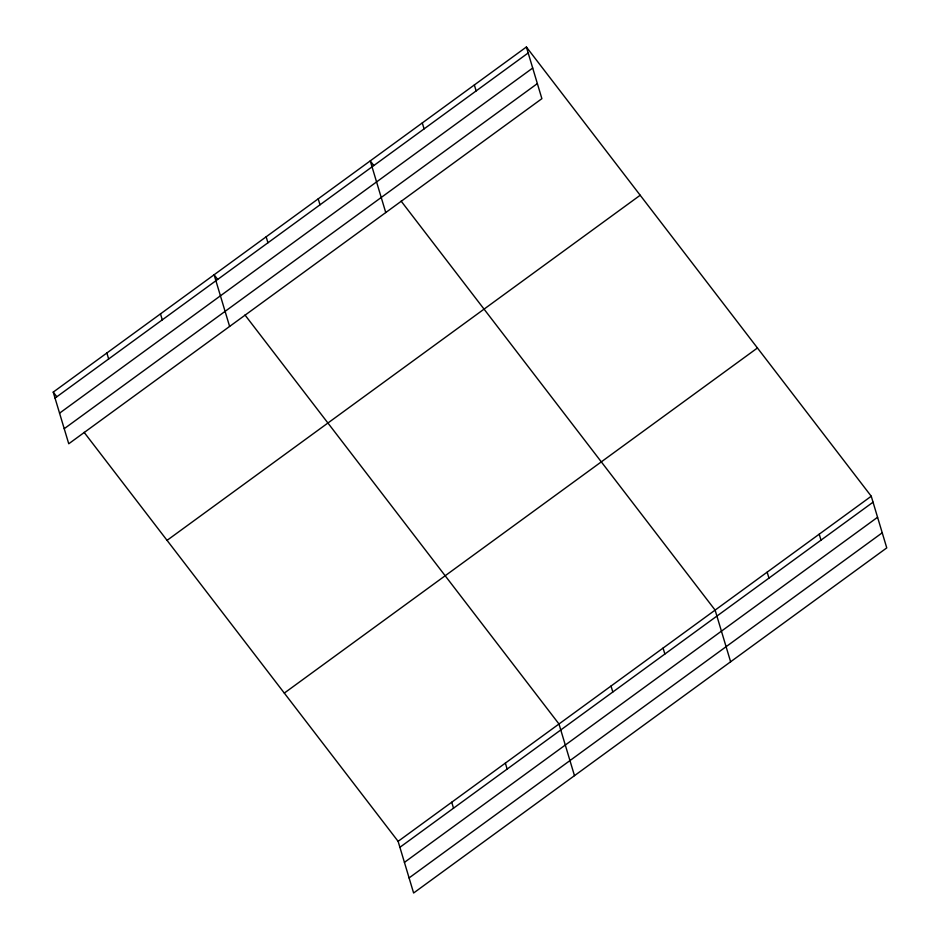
<?xml version="1.0" encoding="UTF-8"?>
<svg xmlns="http://www.w3.org/2000/svg" width="940" height="940" viewBox="0 0 940 940"><rect width="100%" height="100%" fill="white"/><g stroke="black" fill="none" stroke-linecap="round" stroke-linejoin="round"><path stroke-width="1.41" d="M526.388 47L541.887 98.665L68.749 443.774L53.239 392.109L526.388 47L871.251 496.226L886.761 547.891L413.612 893L398.113 841.335L84.118 432.329M55.037 398.078L528.174 52.969M59.561 413.165L532.698 68.044M64.225 428.699L537.363 83.59M167.05 540.359L640.199 195.238M284.303 693.086L757.452 347.976M398.113 841.335L871.251 496.226M399.899 847.304L873.048 502.183M404.423 862.38L877.572 517.27M409.088 877.925L882.225 532.804M373.779 165.487L370.254 160.893L385.753 212.558M401.133 201.113L715.117 610.107L730.615 661.772M217.645 279.368L214.109 274.774L229.618 326.438M244.988 314.994L558.983 724L574.481 775.664M53.239 392.109L56.776 396.704M819.21 534.178L820.996 540.148M767.158 572.143L768.955 578.112M663.076 648.071L664.862 654.04M474.348 84.964L476.134 90.933M611.024 686.036L612.821 692.005M422.295 122.929L424.093 128.898M505.356 763.104L507.142 769.073M318.202 198.845L319.999 204.814M451.729 802.22L453.527 808.189M266.161 236.809L267.947 242.779M160.493 313.889L162.279 319.859M106.866 353.005L108.664 358.963"/></g></svg>
